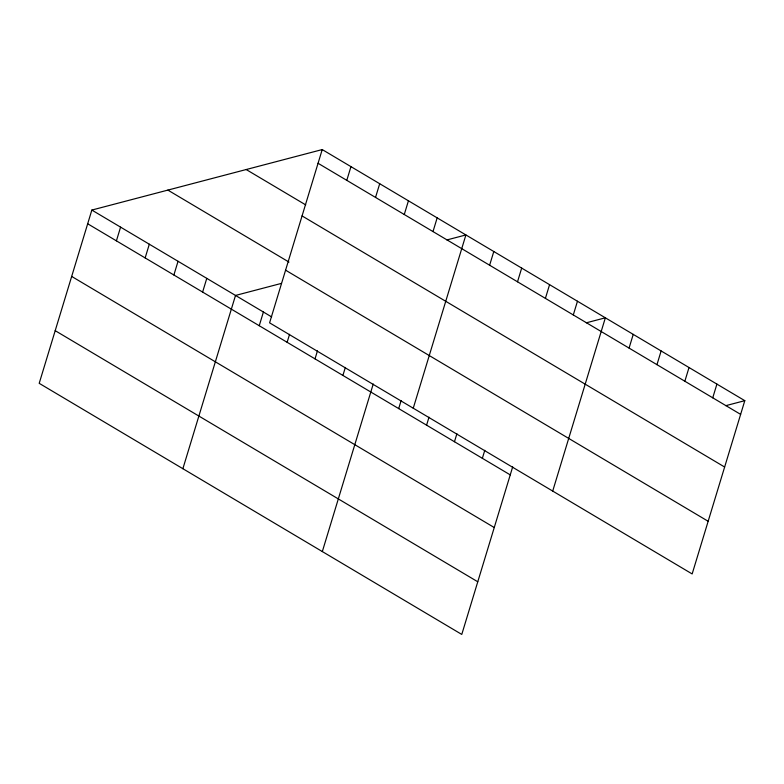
<?xml version="1.0" encoding="UTF-8"?>
<svg xmlns="http://www.w3.org/2000/svg" width="784" height="784" viewBox="0 0 784 784"><rect width="100%" height="100%" fill="white"/><g stroke="black" fill="none" stroke-linecap="round" stroke-linejoin="round"><path stroke-width="1.18" d="M322.224 149.568L269.588 322.832L692.154 573.937L744.8 400.673L322.224 149.568L91.846 210.063L39.2 383.327L461.776 634.432L512.677 466.882M116.414 240.845L120.579 227.144M145.148 257.926L149.313 244.216M173.881 274.998L178.046 261.288M202.615 292.079L206.78 278.369M182.878 468.705L235.514 295.441L281.358 283.406M259.239 325.723L263.404 312.012M287.13 342.294L289.561 334.298M346.793 180.349L350.958 166.639M315.021 358.866L317.451 350.869M375.536 197.421L379.701 183.721M342.912 375.438L345.342 367.441M404.27 214.502L408.435 200.792M322.322 551.573L373.233 384.013M433.003 231.574L437.168 217.864M398.693 408.591L401.124 400.595M413.256 408.209L465.902 234.945L446.9 239.933M426.584 425.163L429.005 417.166M489.628 265.227L493.793 251.517M454.465 441.735L456.896 433.738M517.518 281.799L521.683 268.089M482.356 458.307L484.786 450.31M545.409 298.371L549.574 284.661M573.3 314.943L577.465 301.232M552.71 491.068L605.356 317.804L586.344 322.802M629.072 348.086L633.237 334.376M656.963 364.658L661.128 350.948M684.853 381.23L689.018 367.529M712.744 397.811L716.909 384.101M725.798 405.661L744.8 400.673M318.059 163.278L740.635 414.383M246.196 169.53L305.721 204.898M302.065 215.923L724.641 467.029M167.864 190.1L288.963 262.062M285.582 270.176L708.158 521.282M91.846 210.063L271.666 316.922M87.681 223.773L510.247 474.879M71.677 276.429L494.253 527.534M55.194 330.672L477.77 581.777"/></g></svg>
